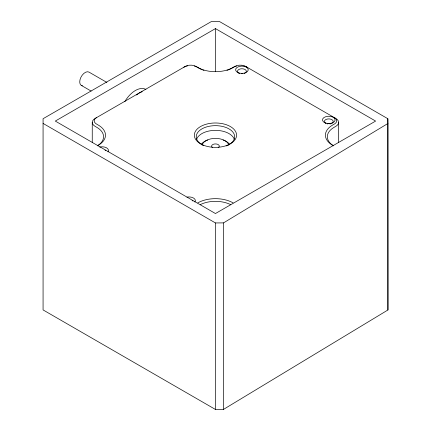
<?xml version="1.0" encoding="UTF-8"?>
<svg xmlns="http://www.w3.org/2000/svg" width="431" height="431" viewBox="0 0 431 431"><rect width="100%" height="100%" fill="white"/><g stroke="black" fill="none" stroke-linecap="round" stroke-linejoin="round"><path stroke-width="0.65" d="M136.546 94.976L139.445 92.859L142.203 91.684M96.442 117.69L96.075 117.916A7.677 4.434 0 0 0 96.075 123.756L99.297 125.68A24.955 14.406 0 0 1 99.297 144.676L97.32 145.861M43.073 123.422L215.452 222.946L223.5 222.892L387.927 123.476L387.83 118.719L219.524 21.55L211.379 21.55L43.073 118.719L43.073 309.927L215.452 409.45L223.5 409.396L387.927 309.981L387.927 123.476M215.452 28.602L55.292 121.073L215.452 213.539L375.616 121.073L215.452 28.602L215.452 71.697M233.074 67.484L231.905 68.114A24.955 14.406 0 0 1 198.998 68.114L197.829 67.484M197.829 202.872L198.998 202.236A24.955 14.406 0 0 1 231.905 202.236L233.074 202.872M333.583 145.861L331.606 144.676A24.955 14.406 0 0 1 331.606 125.68L334.833 123.756A7.677 4.434 0 0 0 334.833 117.916L334.467 117.69M106.893 82.445L88.991 72.106A7.677 4.434 -60 0 0 80.845 77.424A7.677 4.434 -60 0 0 82.44 85.753M81.314 85.403L91.13 91.076M387.927 309.981L387.83 118.719M338.658 122.404L338.658 142.295M223.5 222.892L223.5 409.396M215.452 222.946L215.452 409.45M92.25 122.404L92.25 142.295M212.736 147.714A3.841 2.214 0 0 1 212.736 144.579A3.841 2.214 0 0 1 218.167 144.579A3.841 2.214 0 0 1 218.167 147.714M201.266 144.32A15.354 8.868 0 0 1 207.774 140.037M223.129 140.037A15.354 8.868 0 0 1 229.642 144.32M202.128 145.134A13.436 7.758 0 0 1 215.452 138.389A13.436 7.758 0 0 1 228.775 145.134M97.853 145.511A23.032 13.296 0 0 0 96.824 127.339L95.062 126.321A9.595 5.544 0 0 1 95.062 118.487L185.551 66.255A7.677 4.434 0 0 1 195.674 66.255L199.165 68.254A23.032 13.296 0 0 0 201.428 69.402M233.505 67.236A9.595 5.544 0 0 1 234.448 66.757M234.96 66.546A9.595 5.544 0 0 1 235.493 66.358M236.048 66.185A9.595 5.544 0 0 1 236.619 66.035M243.962 66.035A9.595 5.544 0 0 1 244.539 66.185M245.088 66.358A9.595 5.544 0 0 1 245.622 66.546M246.133 66.757A9.595 5.544 0 0 1 247.076 67.236M203.766 145.538A19.196 11.082 0 0 1 201.584 129.079A19.196 11.082 0 0 1 230.159 129.618A19.196 11.082 0 0 1 226.119 145.958M333.05 145.511A23.032 13.296 0 0 1 334.079 127.339L335.846 126.321A9.595 5.544 0 0 0 335.846 118.487L245.352 66.255A7.677 4.434 0 0 0 235.229 66.255L231.738 68.254A23.032 13.296 0 0 1 226.97 70.366M196.628 139.283A19.196 11.082 0 0 1 215.452 130.361A19.196 11.082 0 0 1 234.281 139.283M203.933 70.366A23.032 13.296 0 0 1 202.656 69.908M238.796 73.114A4.412 2.548 0 0 1 239.081 69.359A4.412 2.548 0 0 1 245.535 69.849A4.412 2.548 0 0 1 244.129 73.518M239.711 73.518A4.412 2.548 0 0 1 239.011 73.227M183.827 67.236A9.595 5.544 0 0 1 185.815 66.358M186.37 66.185A9.595 5.544 0 0 1 187.528 65.905M194.284 66.035A9.595 5.544 0 0 1 194.86 66.185M195.41 66.358A9.595 5.544 0 0 1 197.398 67.236M192.107 200.377A4.412 2.548 0 0 1 192.49 200.625M192.808 200.905A4.412 2.548 0 0 1 192.943 201.051M186.946 197.145A6.336 3.658 0 0 1 193.611 198.109A6.336 3.658 0 0 1 194.839 202.01M326.1 123.487A4.412 2.548 0 0 1 325.286 119.91A4.412 2.548 0 0 1 331.477 119.441A4.412 2.548 0 0 1 332.29 123.013M332.107 123.142A4.412 2.548 0 0 1 331.477 123.487M330.475 123.816A4.412 2.548 0 0 1 329.93 123.923M327.646 123.923A4.412 2.548 0 0 1 327.366 123.875M99.696 147.079A6.336 3.658 0 0 1 106.597 147.871A6.336 3.658 0 0 1 107.971 151.857M105.029 150.107A4.412 2.548 0 0 1 105.239 150.225M105.439 150.344A4.412 2.548 0 0 1 105.789 150.608M200.264 204.639A23.032 13.296 0 0 1 230.639 204.639M124.812 101.657A21.114 12.192 -60 0 1 145.931 89.465M241.344 73.486A4.412 2.548 0 0 1 242.497 73.486M327.366 123.751A4.412 2.548 0 0 1 330.475 123.81M238.402 72.785A6.336 3.658 0 0 0 248.24 69.984A6.336 3.658 0 0 0 239.119 66.466A6.336 3.658 0 0 0 238.402 72.785M325.265 122.937A6.336 3.658 0 0 0 335.108 120.136A6.336 3.658 0 0 0 325.987 116.618A6.336 3.658 0 0 0 325.265 122.937M203.723 145.312A21.114 12.192 0 0 0 236.522 135.975A21.114 12.192 0 0 0 206.115 124.241A21.114 12.192 0 0 0 203.723 145.312"/></g></svg>
